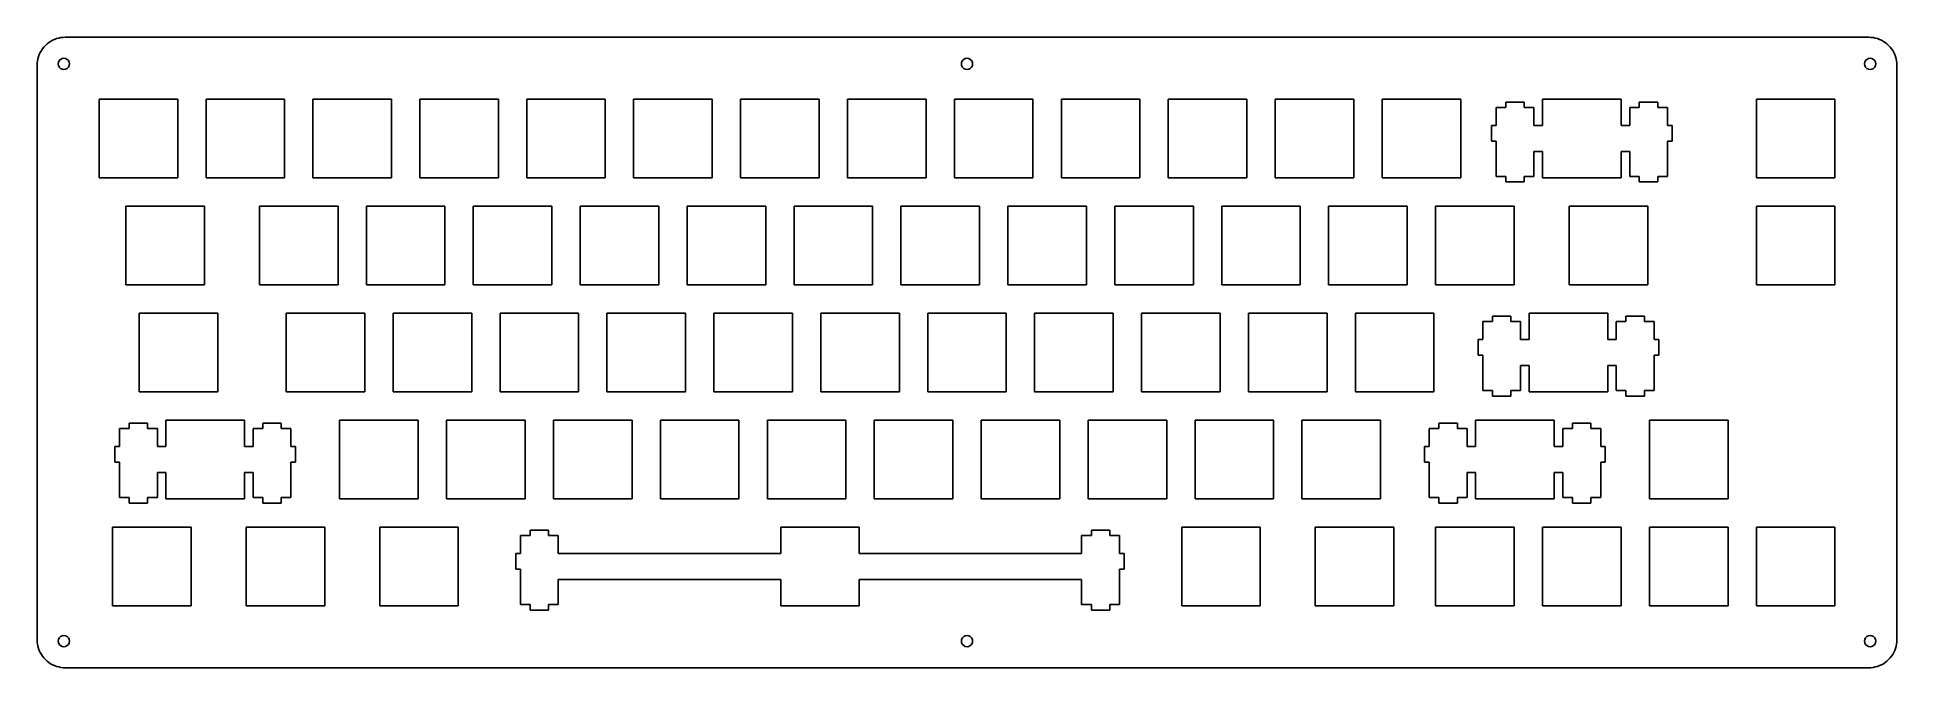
# Model space of a CAD drawing. Header units: inches. Extents: x 0 to 331, y 0 to 112.
import ezdxf

# ---------------------------------------------------------------- set-up
doc = ezdxf.new("R2010")
doc.units = ezdxf.units.IN
doc.header["$MEASUREMENT"] = 0
doc.layers.get('0').update_dxf_attribs({"lineweight": 25, "true_color": 0xffffff})

msp = doc.modelspace()

# ---------------------------------------------------------------- linework, layer by layer
at = {"color": 0}
for p, q in [((0.38, 109.16), (0.54, 109.52)), ((0.54, 109.52), (0.74, 109.86)), ((0.74, 109.86), (0.95, 110.19)), ((0.95, 110.19), (1.2, 110.5)), ((1.2, 110.5), (1.46, 110.78)), ((1.46, 110.78), (1.75, 111.05)), ((1.75, 111.05), (2.06, 111.29)), ((2.06, 111.29), (2.39, 111.51)), ((2.39, 111.51), (2.73, 111.71)), ((2.73, 111.71), (3.09, 111.87)), ((3.09, 111.87), (3.45, 112.01)), ((3.45, 112.01), (3.83, 112.11)), ((3.83, 112.11), (4.22, 112.19)), ((4.22, 112.19), (4.61, 112.23)), ((4.61, 112.23), (5, 112.25)), ((5, 112.25), (326.33, 112.25)), ((326.33, 112.25), (326.72, 112.23)), ((326.72, 112.23), (327.11, 112.19)), ((327.11, 112.19), (327.49, 112.11)), ((327.49, 112.11), (327.87, 112.01)), ((327.87, 112.01), (328.24, 111.87)), ((328.24, 111.87), (328.6, 111.71)), ((328.6, 111.71), (328.94, 111.51)), ((328.94, 111.51), (329.26, 111.29)), ((329.26, 111.29), (329.57, 111.05)), ((329.57, 111.05), (329.86, 110.78)), ((329.86, 110.78), (330.13, 110.5)), ((330.13, 110.5), (330.37, 110.19)), ((330.37, 110.19), (330.59, 109.86)), ((330.59, 109.86), (330.78, 109.52)), ((330.78, 109.52), (330.95, 109.16)), ((0, 107.25), (0.02, 107.64)), ((0, 5), (0, 107.25)), ((0.02, 107.64), (0.06, 108.03)), ((0.06, 108.03), (0.14, 108.42)), ((0.14, 108.42), (0.24, 108.79)), ((0.24, 108.79), (0.38, 109.16)), ((3.8, 107.81), (3.75, 107.5)), ((3.75, 107.5), (3.8, 107.19)), ((3.94, 108.09), (3.8, 107.81)), ((3.8, 107.19), (3.94, 106.91)), ((4.16, 108.31), (3.94, 108.09)), ((3.94, 106.91), (4.16, 106.69)), ((4.44, 108.45), (4.16, 108.31)), ((4.16, 106.69), (4.44, 106.55)), ((4.75, 108.5), (4.44, 108.45)), ((4.44, 106.55), (4.75, 106.5)), ((5.06, 108.45), (4.75, 108.5)), ((4.75, 106.5), (5.06, 106.55)), ((5.34, 108.31), (5.06, 108.45)), ((5.06, 106.55), (5.34, 106.69)), ((5.56, 108.09), (5.34, 108.31)), ((5.34, 106.69), (5.56, 106.91)), ((5.7, 107.81), (5.56, 108.09)), ((5.56, 106.91), (5.7, 107.19)), ((5.75, 107.5), (5.7, 107.81)), ((5.7, 107.19), (5.75, 107.5)), ((164.71, 107.81), (164.66, 107.5)), ((164.66, 107.5), (164.71, 107.19)), ((164.85, 108.09), (164.71, 107.81)), ((164.71, 107.19), (164.85, 106.91)), ((165.08, 108.31), (164.85, 108.09)), ((164.85, 106.91), (165.08, 106.69)), ((165.36, 108.45), (165.08, 108.31)), ((165.08, 106.69), (165.36, 106.55)), ((165.67, 108.5), (165.36, 108.45)), ((165.36, 106.55), (165.67, 106.5)), ((165.97, 108.45), (165.67, 108.5)), ((165.67, 106.5), (165.97, 106.55)), ((166.25, 108.31), (165.97, 108.45)), ((165.97, 106.55), (166.25, 106.69)), ((166.47, 108.09), (166.25, 108.31)), ((166.25, 106.69), (166.47, 106.91)), ((166.62, 107.81), (166.47, 108.09)), ((166.47, 106.91), (166.62, 107.19)), ((166.66, 107.5), (166.62, 107.81)), ((166.62, 107.19), (166.66, 107.5)), ((325.63, 107.81), (325.58, 107.5)), ((325.58, 107.5), (325.63, 107.19)), ((325.77, 108.09), (325.63, 107.81)), ((325.63, 107.19), (325.77, 106.91)), ((325.99, 108.31), (325.77, 108.09)), ((325.77, 106.91), (325.99, 106.69)), ((326.27, 108.45), (325.99, 108.31)), ((325.99, 106.69), (326.27, 106.55)), ((326.58, 108.5), (326.27, 108.45)), ((326.27, 106.55), (326.58, 106.5)), ((326.89, 108.45), (326.58, 108.5)), ((326.58, 106.5), (326.89, 106.55)), ((327.16, 108.31), (326.89, 108.45)), ((326.89, 106.55), (327.16, 106.69)), ((327.39, 108.09), (327.16, 108.31)), ((327.16, 106.69), (327.39, 106.91)), ((327.53, 107.81), (327.39, 108.09)), ((327.39, 106.91), (327.53, 107.19)), ((327.58, 107.5), (327.53, 107.81)), ((327.53, 107.19), (327.58, 107.5)), ((330.95, 109.16), (331.08, 108.79)), ((331.08, 108.79), (331.19, 108.42)), ((331.19, 108.42), (331.26, 108.03)), ((331.26, 108.03), (331.31, 107.64)), ((331.31, 107.64), (331.33, 107.25)), ((331.33, 107.25), (331.33, 5)), ((11.02, 101.23), (25.03, 101.23)), ((11.02, 87.22), (11.02, 101.23)), ((25.03, 101.23), (25.03, 87.22)), ((30.08, 101.23), (44.08, 101.23)), ((30.08, 87.22), (30.08, 101.23)), ((44.08, 101.23), (44.08, 87.22)), ((49.13, 101.23), (63.13, 101.23)), ((49.13, 87.22), (49.13, 101.23)), ((63.13, 101.23), (63.13, 87.22)), ((68.18, 101.23), (82.18, 101.23)), ((68.18, 87.22), (68.18, 101.23)), ((82.18, 101.23), (82.18, 87.22)), ((87.23, 101.23), (101.22, 101.23)), ((87.23, 87.22), (87.23, 101.23)), ((101.22, 101.23), (101.22, 87.22)), ((106.27, 101.23), (120.27, 101.23)), ((106.27, 87.22), (106.27, 101.23)), ((120.27, 101.23), (120.27, 87.22)), ((125.32, 101.23), (139.32, 101.23)), ((125.32, 87.22), (125.32, 101.23)), ((139.32, 101.23), (139.32, 87.22)), ((144.38, 101.23), (158.37, 101.23)), ((144.38, 87.22), (144.38, 101.23)), ((158.37, 101.23), (158.37, 87.22)), ((163.43, 101.23), (177.42, 101.23)), ((163.43, 87.22), (163.43, 101.23)), ((177.42, 101.23), (177.42, 87.22)), ((182.48, 101.23), (196.47, 101.23)), ((182.48, 87.22), (182.48, 101.23)), ((196.47, 101.23), (196.47, 87.22)), ((201.53, 101.23), (215.52, 101.23)), ((201.53, 87.22), (201.53, 101.23)), ((215.52, 101.23), (215.52, 87.22)), ((220.58, 101.23), (234.57, 101.23)), ((220.58, 87.22), (220.58, 101.23)), ((234.57, 101.23), (234.57, 87.22)), ((239.63, 101.23), (253.62, 101.23)), ((239.63, 87.22), (239.63, 101.23)), ((253.62, 101.23), (253.62, 87.22)), ((261.65, 99.76), (259.92, 99.76)), ((259.92, 99.76), (259.92, 96.53)), ((264.95, 100.67), (261.65, 100.67)), ((261.65, 100.67), (261.65, 99.76)), ((264.95, 99.76), (264.95, 100.67)), ((266.67, 99.76), (264.95, 99.76)), ((266.67, 96.53), (266.67, 99.76)), ((268.2, 101.23), (268.2, 96.53)), ((282.2, 101.23), (268.2, 101.23)), ((282.2, 96.53), (282.2, 101.23)), ((285.45, 99.76), (283.73, 99.76)), ((283.73, 99.76), (283.73, 96.53)), ((288.75, 100.67), (285.45, 100.67)), ((285.45, 100.67), (285.45, 99.76)), ((288.75, 99.76), (288.75, 100.67)), ((290.47, 99.76), (288.75, 99.76)), ((290.47, 96.53), (290.47, 99.76)), ((306.3, 101.23), (320.3, 101.23)), ((306.3, 87.22), (306.3, 101.23)), ((320.3, 101.23), (320.3, 87.22)), ((259.92, 96.53), (259.1, 96.53)), ((259.1, 96.53), (259.1, 93.73)), ((268.2, 96.53), (266.67, 96.53)), ((283.73, 96.53), (282.2, 96.53)), ((291.3, 96.53), (290.47, 96.53)), ((291.3, 93.73), (291.3, 96.53)), ((259.1, 93.73), (259.92, 93.73)), ((259.92, 93.73), (259.92, 87.45)), ((290.47, 87.45), (290.47, 93.73)), ((290.47, 93.73), (291.3, 93.73)), ((266.67, 87.45), (266.67, 91.92)), ((266.67, 91.92), (268.2, 91.92)), ((268.2, 91.92), (268.2, 87.22)), ((282.2, 87.22), (282.2, 91.92)), ((282.2, 91.92), (283.73, 91.92)), ((283.73, 91.92), (283.73, 87.45)), ((25.03, 87.22), (11.02, 87.22)), ((44.08, 87.22), (30.08, 87.22)), ((63.13, 87.22), (49.13, 87.22)), ((82.18, 87.22), (68.18, 87.22)), ((101.22, 87.22), (87.23, 87.22)), ((120.27, 87.22), (106.27, 87.22)), ((139.32, 87.22), (125.32, 87.22)), ((158.37, 87.22), (144.38, 87.22)), ((177.42, 87.22), (163.43, 87.22)), ((196.47, 87.22), (182.48, 87.22)), ((215.52, 87.22), (201.53, 87.22)), ((234.57, 87.22), (220.58, 87.22)), ((253.62, 87.22), (239.63, 87.22)), ((259.92, 87.45), (261.65, 87.45)), ((261.65, 87.45), (261.65, 86.48)), ((261.65, 86.48), (264.95, 86.48)), ((264.95, 86.48), (264.95, 87.45)), ((264.95, 87.45), (266.67, 87.45)), ((268.2, 87.22), (282.2, 87.22)), ((283.73, 87.45), (285.45, 87.45)), ((285.45, 87.45), (285.45, 86.48)), ((285.45, 86.48), (288.75, 86.48)), ((288.75, 86.48), (288.75, 87.45)), ((288.75, 87.45), (290.47, 87.45)), ((320.3, 87.22), (306.3, 87.22)), ((15.79, 82.17), (29.79, 82.17)), ((15.79, 68.17), (15.79, 82.17)), ((29.79, 82.17), (29.79, 68.17)), ((39.6, 82.17), (53.6, 82.17)), ((39.6, 68.17), (39.6, 82.17)), ((53.6, 82.17), (53.6, 68.17)), ((58.65, 82.17), (72.65, 82.17)), ((58.65, 68.17), (58.65, 82.17)), ((72.65, 82.17), (72.65, 68.17)), ((77.7, 82.17), (91.7, 82.17)), ((77.7, 68.17), (77.7, 82.17)), ((91.7, 82.17), (91.7, 68.17)), ((96.75, 82.17), (110.75, 82.17)), ((96.75, 68.17), (96.75, 82.17)), ((110.75, 82.17), (110.75, 68.17)), ((115.8, 82.17), (129.8, 82.17)), ((115.8, 68.17), (115.8, 82.17)), ((129.8, 82.17), (129.8, 68.17)), ((134.85, 82.17), (148.85, 82.17)), ((134.85, 68.17), (134.85, 82.17)), ((148.85, 82.17), (148.85, 68.17)), ((153.9, 82.17), (167.9, 82.17)), ((153.9, 68.17), (153.9, 82.17)), ((167.9, 82.17), (167.9, 68.17)), ((172.95, 82.17), (186.95, 82.17)), ((172.95, 68.17), (172.95, 82.17)), ((186.95, 82.17), (186.95, 68.17)), ((192, 82.17), (206, 82.17)), ((192, 68.17), (192, 82.17)), ((206, 82.17), (206, 68.17)), ((211.05, 82.17), (225.05, 82.17)), ((211.05, 68.17), (211.05, 82.17)), ((225.05, 82.17), (225.05, 68.17)), ((230.1, 82.17), (244.1, 82.17)), ((230.1, 68.17), (230.1, 82.17)), ((244.1, 82.17), (244.1, 68.17)), ((249.15, 82.17), (263.15, 82.17)), ((249.15, 68.17), (249.15, 82.17)), ((263.15, 82.17), (263.15, 68.17)), ((272.96, 82.17), (286.96, 82.17)), ((272.96, 68.17), (272.96, 82.17)), ((286.96, 82.17), (286.96, 68.17)), ((306.3, 82.17), (320.3, 82.17)), ((306.3, 68.17), (306.3, 82.17)), ((320.3, 82.17), (320.3, 68.17)), ((29.79, 68.17), (15.79, 68.17)), ((53.6, 68.17), (39.6, 68.17)), ((72.65, 68.17), (58.65, 68.17)), ((91.7, 68.17), (77.7, 68.17)), ((110.75, 68.17), (96.75, 68.17)), ((129.8, 68.17), (115.8, 68.17)), ((148.85, 68.17), (134.85, 68.17)), ((167.9, 68.17), (153.9, 68.17)), ((186.95, 68.17), (172.95, 68.17)), ((206, 68.17), (192, 68.17)), ((225.05, 68.17), (211.05, 68.17)), ((244.1, 68.17), (230.1, 68.17)), ((263.15, 68.17), (249.15, 68.17)), ((286.96, 68.17), (272.96, 68.17)), ((320.3, 68.17), (306.3, 68.17)), ((18.17, 63.12), (32.17, 63.12)), ((18.17, 49.12), (18.17, 63.12)), ((32.17, 63.12), (32.17, 49.12)), ((44.36, 63.12), (58.36, 63.12)), ((44.36, 49.12), (44.36, 63.12)), ((58.36, 63.12), (58.36, 49.12)), ((63.41, 63.12), (77.41, 63.12)), ((63.41, 49.12), (63.41, 63.12)), ((77.41, 63.12), (77.41, 49.12)), ((82.46, 63.12), (96.46, 63.12)), ((82.46, 49.12), (82.46, 63.12)), ((96.46, 63.12), (96.46, 49.12)), ((101.51, 63.12), (115.51, 63.12)), ((101.51, 49.12), (101.51, 63.12)), ((115.51, 63.12), (115.51, 49.12)), ((120.56, 63.12), (134.56, 63.12)), ((120.56, 49.12), (120.56, 63.12)), ((134.56, 63.12), (134.56, 49.12)), ((139.61, 63.12), (153.61, 63.12)), ((139.61, 49.12), (139.61, 63.12)), ((153.61, 63.12), (153.61, 49.12)), ((158.66, 63.12), (172.66, 63.12)), ((158.66, 49.12), (158.66, 63.12)), ((172.66, 63.12), (172.66, 49.12)), ((177.71, 63.12), (191.71, 63.12)), ((177.71, 49.12), (177.71, 63.12)), ((191.71, 63.12), (191.71, 49.12)), ((196.76, 63.12), (210.76, 63.12)), ((196.76, 49.12), (196.76, 63.12)), ((210.76, 63.12), (210.76, 49.12)), ((215.81, 63.12), (229.81, 63.12)), ((215.81, 49.12), (215.81, 63.12)), ((229.81, 63.12), (229.81, 49.12)), ((234.86, 63.12), (248.86, 63.12)), ((234.86, 49.12), (234.86, 63.12)), ((248.86, 63.12), (248.86, 49.12)), ((265.82, 63.12), (265.82, 58.43)), ((279.82, 63.12), (265.82, 63.12)), ((279.82, 58.43), (279.82, 63.12)), ((259.27, 61.65), (257.54, 61.65)), ((257.54, 61.65), (257.54, 58.43)), ((262.57, 62.57), (259.27, 62.57)), ((259.27, 62.57), (259.27, 61.65)), ((262.57, 61.65), (262.57, 62.57)), ((264.29, 61.65), (262.57, 61.65)), ((264.29, 58.43), (264.29, 61.65)), ((283.07, 61.65), (281.34, 61.65)), ((281.34, 61.65), (281.34, 58.43)), ((286.37, 62.57), (283.07, 62.57)), ((283.07, 62.57), (283.07, 61.65)), ((286.37, 61.65), (286.37, 62.57)), ((288.09, 61.65), (286.37, 61.65)), ((288.09, 58.43), (288.09, 61.65)), ((257.54, 58.43), (256.72, 58.43)), ((256.72, 58.43), (256.72, 55.63)), ((265.82, 58.43), (264.29, 58.43)), ((281.34, 58.43), (279.82, 58.43)), ((288.92, 58.43), (288.09, 58.43)), ((288.92, 55.63), (288.92, 58.43)), ((256.72, 55.63), (257.54, 55.63)), ((257.54, 55.63), (257.54, 49.35)), ((264.29, 49.35), (264.29, 53.82)), ((264.29, 53.82), (265.82, 53.82)), ((265.82, 53.82), (265.82, 49.12)), ((279.82, 49.12), (279.82, 53.82)), ((279.82, 53.82), (281.34, 53.82)), ((281.34, 53.82), (281.34, 49.35)), ((288.09, 49.35), (288.09, 55.63)), ((288.09, 55.63), (288.92, 55.63)), ((32.17, 49.12), (18.17, 49.12)), ((58.36, 49.12), (44.36, 49.12)), ((77.41, 49.12), (63.41, 49.12)), ((96.46, 49.12), (82.46, 49.12)), ((115.51, 49.12), (101.51, 49.12)), ((134.56, 49.12), (120.56, 49.12)), ((153.61, 49.12), (139.61, 49.12)), ((172.66, 49.12), (158.66, 49.12)), ((191.71, 49.12), (177.71, 49.12)), ((210.76, 49.12), (196.76, 49.12)), ((229.81, 49.12), (215.81, 49.12)), ((248.86, 49.12), (234.86, 49.12)), ((257.54, 49.35), (259.27, 49.35)), ((259.27, 49.35), (259.27, 48.38)), ((259.27, 48.38), (262.57, 48.38)), ((262.57, 48.38), (262.57, 49.35)), ((262.57, 49.35), (264.29, 49.35)), ((265.82, 49.12), (279.82, 49.12)), ((281.34, 49.35), (283.07, 49.35)), ((283.07, 49.35), (283.07, 48.38)), ((283.07, 48.38), (286.37, 48.38)), ((286.37, 48.38), (286.37, 49.35)), ((286.37, 49.35), (288.09, 49.35)), ((19.68, 43.52), (16.38, 43.52)), ((16.38, 43.52), (16.38, 42.6)), ((19.68, 42.6), (19.68, 43.52)), ((22.93, 44.07), (22.93, 39.38)), ((36.93, 44.07), (22.93, 44.07)), ((36.93, 39.38), (36.93, 44.07)), ((43.48, 43.52), (40.18, 43.52)), ((40.18, 43.52), (40.18, 42.6)), ((43.48, 42.6), (43.48, 43.52)), ((53.89, 44.07), (67.89, 44.07)), ((53.89, 30.07), (53.89, 44.07)), ((67.89, 44.07), (67.89, 30.07)), ((72.94, 44.07), (86.94, 44.07)), ((72.94, 30.07), (72.94, 44.07)), ((86.94, 44.07), (86.94, 30.07)), ((91.99, 44.07), (105.99, 44.07)), ((91.99, 30.07), (91.99, 44.07)), ((105.99, 44.07), (105.99, 30.07)), ((111.04, 44.07), (125.04, 44.07)), ((111.04, 30.07), (111.04, 44.07)), ((125.04, 44.07), (125.04, 30.07)), ((130.09, 44.07), (144.09, 44.07)), ((130.09, 30.07), (130.09, 44.07)), ((144.09, 44.07), (144.09, 30.07)), ((149.14, 44.07), (163.14, 44.07)), ((149.14, 30.07), (149.14, 44.07)), ((163.14, 44.07), (163.14, 30.07)), ((168.19, 44.07), (182.19, 44.07)), ((168.19, 30.07), (168.19, 44.07)), ((182.19, 44.07), (182.19, 30.07)), ((187.24, 44.07), (201.24, 44.07)), ((187.24, 30.07), (187.24, 44.07)), ((201.24, 44.07), (201.24, 30.07)), ((206.29, 44.07), (220.29, 44.07)), ((206.29, 30.07), (206.29, 44.07)), ((220.29, 44.07), (220.29, 30.07)), ((225.34, 44.07), (239.34, 44.07)), ((225.34, 30.07), (225.34, 44.07)), ((239.34, 44.07), (239.34, 30.07)), ((253.04, 43.52), (249.74, 43.52)), ((249.74, 43.52), (249.74, 42.6)), ((253.04, 42.6), (253.04, 43.52)), ((256.29, 44.07), (256.29, 39.38)), ((270.29, 44.07), (256.29, 44.07)), ((270.29, 39.38), (270.29, 44.07)), ((276.84, 43.52), (273.54, 43.52)), ((273.54, 43.52), (273.54, 42.6)), ((276.84, 42.6), (276.84, 43.52)), ((287.25, 44.07), (301.25, 44.07)), ((287.25, 30.07), (287.25, 44.07)), ((301.25, 44.07), (301.25, 30.07)), ((16.38, 42.6), (14.66, 42.6)), ((14.66, 42.6), (14.66, 39.38)), ((21.41, 42.6), (19.68, 42.6)), ((21.41, 39.38), (21.41, 42.6)), ((40.18, 42.6), (38.46, 42.6)), ((38.46, 42.6), (38.46, 39.38)), ((45.21, 42.6), (43.48, 42.6)), ((45.21, 39.38), (45.21, 42.6)), ((249.74, 42.6), (248.02, 42.6)), ((248.02, 42.6), (248.02, 39.38)), ((254.77, 42.6), (253.04, 42.6)), ((254.77, 39.38), (254.77, 42.6)), ((273.54, 42.6), (271.82, 42.6)), ((271.82, 42.6), (271.82, 39.38)), ((278.57, 42.6), (276.84, 42.6)), ((278.57, 39.38), (278.57, 42.6)), ((14.66, 39.38), (13.83, 39.38)), ((13.83, 39.38), (13.83, 36.58)), ((13.83, 36.58), (14.66, 36.58)), ((14.66, 36.58), (14.66, 30.3)), ((22.93, 39.38), (21.41, 39.38)), ((38.46, 39.38), (36.93, 39.38)), ((46.03, 39.38), (45.21, 39.38)), ((45.21, 30.3), (45.21, 36.58)), ((45.21, 36.58), (46.03, 36.58)), ((46.03, 36.58), (46.03, 39.38)), ((248.02, 39.38), (247.19, 39.38)), ((247.19, 39.38), (247.19, 36.58)), ((247.19, 36.58), (248.02, 36.58)), ((248.02, 36.58), (248.02, 30.3)), ((256.29, 39.38), (254.77, 39.38)), ((271.82, 39.38), (270.29, 39.38)), ((279.39, 39.38), (278.57, 39.38)), ((278.57, 30.3), (278.57, 36.58)), ((278.57, 36.58), (279.39, 36.58)), ((279.39, 36.58), (279.39, 39.38)), ((21.41, 30.3), (21.41, 34.77)), ((21.41, 34.77), (22.93, 34.77)), ((22.93, 34.77), (22.93, 30.07)), ((36.93, 30.07), (36.93, 34.77)), ((36.93, 34.77), (38.46, 34.77)), ((38.46, 34.77), (38.46, 30.3)), ((254.77, 30.3), (254.77, 34.77)), ((254.77, 34.77), (256.29, 34.77)), ((256.29, 34.77), (256.29, 30.07)), ((270.29, 30.07), (270.29, 34.77)), ((270.29, 34.77), (271.82, 34.77)), ((271.82, 34.77), (271.82, 30.3)), ((14.66, 30.3), (16.38, 30.3)), ((16.38, 30.3), (16.38, 29.33)), ((19.68, 29.33), (19.68, 30.3)), ((19.68, 30.3), (21.41, 30.3)), ((22.93, 30.07), (36.93, 30.07)), ((38.46, 30.3), (40.18, 30.3)), ((40.18, 30.3), (40.18, 29.33)), ((43.48, 29.33), (43.48, 30.3)), ((43.48, 30.3), (45.21, 30.3)), ((67.89, 30.07), (53.89, 30.07)), ((86.94, 30.07), (72.94, 30.07)), ((105.99, 30.07), (91.99, 30.07)), ((125.04, 30.07), (111.04, 30.07)), ((144.09, 30.07), (130.09, 30.07)), ((163.14, 30.07), (149.14, 30.07)), ((182.19, 30.07), (168.19, 30.07)), ((201.24, 30.07), (187.24, 30.07)), ((220.29, 30.07), (206.29, 30.07)), ((239.34, 30.07), (225.34, 30.07)), ((248.02, 30.3), (249.74, 30.3)), ((249.74, 30.3), (249.74, 29.33)), ((253.04, 29.33), (253.04, 30.3)), ((253.04, 30.3), (254.77, 30.3)), ((256.29, 30.07), (270.29, 30.07)), ((271.82, 30.3), (273.54, 30.3)), ((273.54, 30.3), (273.54, 29.33)), ((276.84, 29.33), (276.84, 30.3)), ((276.84, 30.3), (278.57, 30.3)), ((301.25, 30.07), (287.25, 30.07)), ((16.38, 29.33), (19.68, 29.33)), ((40.18, 29.33), (43.48, 29.33)), ((249.74, 29.33), (253.04, 29.33)), ((273.54, 29.33), (276.84, 29.33)), ((13.41, 25.02), (27.41, 25.02)), ((13.41, 11.02), (13.41, 25.02)), ((27.41, 25.02), (27.41, 11.02)), ((37.22, 25.02), (51.22, 25.02)), ((37.22, 11.02), (37.22, 25.02)), ((51.22, 25.02), (51.22, 11.02)), ((61.03, 25.02), (75.03, 25.02)), ((61.03, 11.02), (61.03, 25.02)), ((75.03, 25.02), (75.03, 11.02)), ((87.82, 23.55), (86.09, 23.55)), ((86.09, 23.55), (86.09, 20.33)), ((91.12, 24.48), (87.82, 24.48)), ((87.82, 24.48), (87.82, 23.55)), ((91.12, 23.55), (91.12, 24.48)), ((92.84, 23.55), (91.12, 23.55)), ((92.84, 20.33), (92.84, 23.55)), ((132.47, 25.02), (132.47, 20.33)), ((146.47, 25.02), (132.47, 25.02)), ((146.47, 20.33), (146.47, 25.02)), ((187.82, 23.55), (186.09, 23.55)), ((186.09, 23.55), (186.09, 20.33)), ((191.12, 24.48), (187.82, 24.48)), ((187.82, 24.48), (187.82, 23.55)), ((191.12, 23.55), (191.12, 24.48)), ((192.84, 23.55), (191.12, 23.55)), ((192.84, 20.33), (192.84, 23.55)), ((203.91, 25.02), (217.91, 25.02)), ((203.91, 11.02), (203.91, 25.02)), ((217.91, 25.02), (217.91, 11.02)), ((227.72, 25.02), (241.72, 25.02)), ((227.72, 11.02), (227.72, 25.02)), ((241.72, 25.02), (241.72, 11.02)), ((249.15, 25.02), (263.15, 25.02)), ((249.15, 11.02), (249.15, 25.02)), ((263.15, 25.02), (263.15, 11.02)), ((268.2, 25.02), (282.2, 25.02)), ((268.2, 11.02), (268.2, 25.02)), ((282.2, 25.02), (282.2, 11.02)), ((287.25, 25.02), (301.25, 25.02)), ((287.25, 11.02), (287.25, 25.02)), ((301.25, 25.02), (301.25, 11.02)), ((306.3, 25.02), (320.3, 25.02)), ((306.3, 11.02), (306.3, 25.02)), ((320.3, 25.02), (320.3, 11.02)), ((86.09, 20.33), (85.27, 20.33)), ((85.27, 20.33), (85.27, 17.53)), ((132.47, 20.33), (92.84, 20.33)), ((186.09, 20.33), (146.47, 20.33)), ((193.67, 20.33), (192.84, 20.33)), ((193.67, 17.53), (193.67, 20.33)), ((85.27, 17.53), (86.09, 17.53)), ((86.09, 17.53), (86.09, 11.25)), ((192.84, 11.25), (192.84, 17.53)), ((192.84, 17.53), (193.67, 17.53)), ((92.84, 11.25), (92.84, 15.73)), ((92.84, 15.73), (132.47, 15.73)), ((132.47, 15.73), (132.47, 11.02)), ((146.47, 11.02), (146.47, 15.73)), ((146.47, 15.73), (186.09, 15.73)), ((186.09, 15.73), (186.09, 11.25)), ((27.41, 11.02), (13.41, 11.02)), ((51.22, 11.02), (37.22, 11.02)), ((75.03, 11.02), (61.03, 11.02)), ((86.09, 11.25), (87.82, 11.25)), ((87.82, 11.25), (87.82, 10.28)), ((87.82, 10.28), (91.12, 10.28)), ((91.12, 10.28), (91.12, 11.25)), ((91.12, 11.25), (92.84, 11.25)), ((132.47, 11.02), (146.47, 11.02)), ((186.09, 11.25), (187.82, 11.25)), ((187.82, 11.25), (187.82, 10.28)), ((187.82, 10.28), (191.12, 10.28)), ((191.12, 10.28), (191.12, 11.25)), ((191.12, 11.25), (192.84, 11.25)), ((217.91, 11.02), (203.91, 11.02)), ((241.72, 11.02), (227.72, 11.02)), ((263.15, 11.02), (249.15, 11.02)), ((282.2, 11.02), (268.2, 11.02)), ((301.25, 11.02), (287.25, 11.02)), ((320.3, 11.02), (306.3, 11.02)), ((0.02, 4.61), (0, 5)), ((0.06, 4.22), (0.02, 4.61)), ((0.14, 3.83), (0.06, 4.22)), ((0.24, 3.45), (0.14, 3.83)), ((0.38, 3.09), (0.24, 3.45)), ((3.8, 5.06), (3.75, 4.75)), ((3.75, 4.75), (3.8, 4.44)), ((3.94, 5.34), (3.8, 5.06)), ((3.8, 4.44), (3.94, 4.16)), ((4.16, 5.56), (3.94, 5.34)), ((3.94, 4.16), (4.16, 3.94)), ((4.44, 5.7), (4.16, 5.56)), ((4.16, 3.94), (4.44, 3.8)), ((4.75, 5.75), (4.44, 5.7)), ((4.44, 3.8), (4.75, 3.75)), ((5.06, 5.7), (4.75, 5.75)), ((4.75, 3.75), (5.06, 3.8)), ((5.34, 5.56), (5.06, 5.7)), ((5.06, 3.8), (5.34, 3.94)), ((5.56, 5.34), (5.34, 5.56)), ((5.34, 3.94), (5.56, 4.16)), ((5.7, 5.06), (5.56, 5.34)), ((5.56, 4.16), (5.7, 4.44)), ((5.75, 4.75), (5.7, 5.06)), ((5.7, 4.44), (5.75, 4.75)), ((164.71, 5.06), (164.66, 4.75)), ((164.66, 4.75), (164.71, 4.44)), ((164.85, 5.34), (164.71, 5.06)), ((164.71, 4.44), (164.85, 4.16)), ((165.08, 5.56), (164.85, 5.34)), ((164.85, 4.16), (165.08, 3.94)), ((165.36, 5.7), (165.08, 5.56)), ((165.08, 3.94), (165.36, 3.8)), ((165.67, 5.75), (165.36, 5.7)), ((165.36, 3.8), (165.67, 3.75)), ((165.97, 5.7), (165.67, 5.75)), ((165.67, 3.75), (165.97, 3.8)), ((166.25, 5.56), (165.97, 5.7)), ((165.97, 3.8), (166.25, 3.94)), ((166.47, 5.34), (166.25, 5.56)), ((166.25, 3.94), (166.47, 4.16)), ((166.62, 5.06), (166.47, 5.34)), ((166.47, 4.16), (166.62, 4.44)), ((166.66, 4.75), (166.62, 5.06)), ((166.62, 4.44), (166.66, 4.75)), ((325.63, 5.06), (325.58, 4.75)), ((325.58, 4.75), (325.63, 4.44)), ((325.77, 5.34), (325.63, 5.06)), ((325.63, 4.44), (325.77, 4.16)), ((325.99, 5.56), (325.77, 5.34)), ((325.77, 4.16), (325.99, 3.94)), ((326.27, 5.7), (325.99, 5.56)), ((325.99, 3.94), (326.27, 3.8)), ((326.58, 5.75), (326.27, 5.7)), ((326.27, 3.8), (326.58, 3.75)), ((326.89, 5.7), (326.58, 5.75)), ((326.58, 3.75), (326.89, 3.8)), ((327.16, 5.56), (326.89, 5.7)), ((326.89, 3.8), (327.16, 3.94)), ((327.39, 5.34), (327.16, 5.56)), ((327.16, 3.94), (327.39, 4.16)), ((327.53, 5.06), (327.39, 5.34)), ((327.39, 4.16), (327.53, 4.44)), ((327.58, 4.75), (327.53, 5.06)), ((327.53, 4.44), (327.58, 4.75)), ((331.08, 3.45), (330.95, 3.09)), ((331.19, 3.83), (331.08, 3.45)), ((331.26, 4.22), (331.19, 3.83)), ((331.31, 4.61), (331.26, 4.22)), ((331.33, 5), (331.31, 4.61)), ((0.54, 2.73), (0.38, 3.09)), ((0.74, 2.39), (0.54, 2.73)), ((0.95, 2.06), (0.74, 2.39)), ((1.2, 1.75), (0.95, 2.06)), ((1.46, 1.46), (1.2, 1.75)), ((1.75, 1.2), (1.46, 1.46)), ((2.06, 0.95), (1.75, 1.2)), ((2.39, 0.73), (2.06, 0.95)), ((2.73, 0.54), (2.39, 0.73)), ((3.09, 0.38), (2.73, 0.54)), ((3.45, 0.24), (3.09, 0.38)), ((3.83, 0.14), (3.45, 0.24)), ((4.22, 0.06), (3.83, 0.14)), ((4.61, 0.01), (4.22, 0.06)), ((5, 0), (4.61, 0.01)), ((326.72, 0.01), (326.33, 0)), ((327.11, 0.06), (326.72, 0.01)), ((327.49, 0.14), (327.11, 0.06)), ((327.87, 0.24), (327.49, 0.14)), ((328.24, 0.38), (327.87, 0.24)), ((328.6, 0.54), (328.24, 0.38)), ((328.94, 0.73), (328.6, 0.54)), ((329.26, 0.95), (328.94, 0.73)), ((329.57, 1.2), (329.26, 0.95)), ((329.86, 1.46), (329.57, 1.2)), ((330.13, 1.75), (329.86, 1.46)), ((330.37, 2.06), (330.13, 1.75)), ((330.59, 2.39), (330.37, 2.06)), ((330.78, 2.73), (330.59, 2.39)), ((330.95, 3.09), (330.78, 2.73)), ((326.33, 0), (5, 0))]:
    msp.add_line(p, q, dxfattribs=at)

doc.saveas('drawing.dxf')
